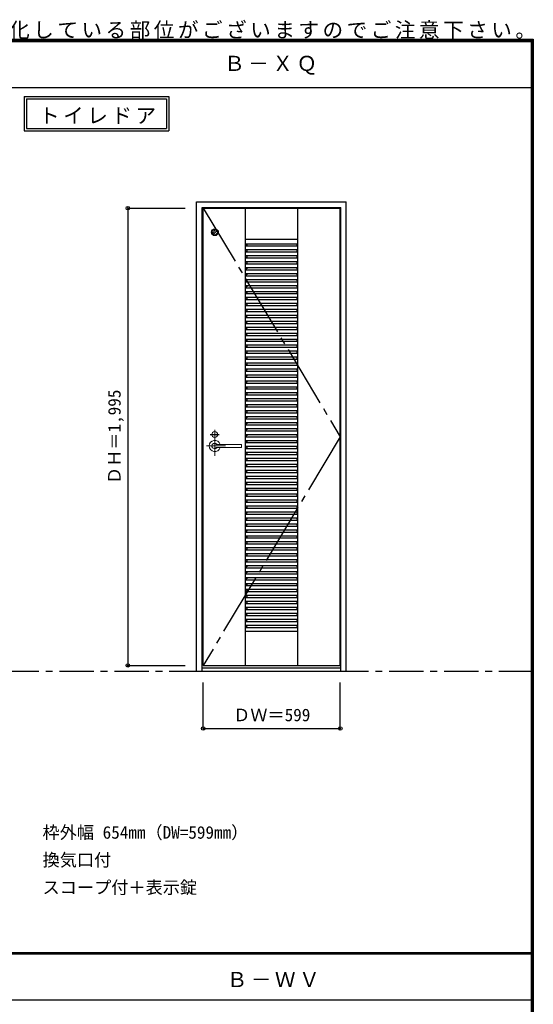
# Model space of a CAD drawing. Units: millimetres, scale not verified. Extents: x -6000 to 5700, y -4307 to 4260.
# Drawn here: x 3456 to 5700, y -36 to 4260 of the extents above; entities that cross this region are included whole.
import ezdxf
from ezdxf.enums import TextEntityAlignment as Align

# ---------------------------------------------------------------- set-up
doc = ezdxf.new("R2010")
doc.units = ezdxf.units.MM
doc.header["$LTSCALE"] = 30
doc.header["$PDMODE"] = 32
doc.header["$PDSIZE"] = 15
for name, pattern in [('CHAIN1', [8, 5, -1, 1, -1]), ('CHAIN2', [12, 9, -1, 1, -1]), ('DASHED1', [1.8, 1.2, -0.6])]:
    doc.linetypes.add(name, pattern=pattern)
for name, color, linetype in [('0-1_通り芯', 4, 'CHAIN1'), ('0-2_扉', 3, 'Continuous'), ('0-3_仕上げ', 4, 'Continuous'), ('0-4_枠', 3, 'Continuous'), ('0-7', 7, 'CHAIN2'), ('0-A_文字', 7, 'Continuous'), ('0-B_寸法', 7, 'Continuous'), ('F-1_枠', 6, 'Continuous')]:
    doc.layers.add(name, color=color, linetype=linetype)
doc.layers.add('0-5_レバー', color=7, linetype='Continuous', lineweight=18)
doc.styles.add('ＭＳ ゴシック', font='')
doc.styles.get('ＭＳ ゴシック').set_extended_font_data('MS Gothic')

msp = doc.modelspace()

# ---------------------------------------------------------------- linework, layer by layer
at = {"layer": '0-1_通り芯'}
msp.add_line((4288.5, 2450.5), (4328.5, 2450.5), dxfattribs=at)
at = {"layer": '0-1_通り芯', "color": 7}
msp.add_line((-5490, 1418), (5690, 1418), dxfattribs=at)
at = {"layer": '0-2_扉'}
for p, q in [((4258, 3438), (4857, 3438)), ((4258, 1443), (4258, 3438)), ((4857, 1443), (4857, 3438)), ((4258, 1443), (4857, 1443))]:
    msp.add_line(p, q, dxfattribs=at)
at = {"layer": '0-3_仕上げ', "color": 3}
for p, q in [((4443.5, 1443), (4443.5, 3438)), ((4671.5, 1443), (4671.5, 3438))]:
    msp.add_line(p, q, dxfattribs=at)
at = {"layer": '0-3_仕上げ', "linetype": 'DASHED1'}
for p, q in [((4297.5, 3328.1), (4313.9, 3344.5)), ((4297.58, 3338.07), (4303.93, 3344.42)), ((4301.97, 3322.67), (4319.33, 3340.03)), ((4309.72, 3320.52), (4321.48, 3332.28))]:
    msp.add_line(p, q, dxfattribs=at)
at = {"layer": '0-3_仕上げ', "color": 7}
for p, q in [((4443.5, 3303), (4671.5, 3303)), ((4443.5, 1593), (4671.5, 1593))]:
    msp.add_line(p, q, dxfattribs=at)
at = {"layer": '0-3_仕上げ'}
for p, q in [((4443.5, 3283), (4671.5, 3283)), ((4443.5, 3276.58), (4448.5, 3276.58)), ((4443.5, 3273), (4671.5, 3273)), ((4448.5, 3283), (4448.5, 3276.58)), ((4443.5, 3257), (4671.5, 3257)), ((4443.5, 3250.58), (4448.5, 3250.58)), ((4443.5, 3247), (4671.5, 3247)), ((4443.5, 3231), (4671.5, 3231)), ((4443.5, 3224.58), (4448.5, 3224.58)), ((4448.5, 3257), (4448.5, 3250.58)), ((4448.5, 3231), (4448.5, 3224.58)), ((4443.5, 3221), (4671.5, 3221)), ((4443.5, 3205), (4671.5, 3205)), ((4443.5, 3198.58), (4448.5, 3198.58)), ((4443.5, 3195), (4671.5, 3195)), ((4443.5, 3179), (4671.5, 3179)), ((4448.5, 3205), (4448.5, 3198.58)), ((4448.5, 3179), (4448.5, 3172.58)), ((4443.5, 3172.58), (4448.5, 3172.58)), ((4443.5, 3169), (4671.5, 3169)), ((4443.5, 3153), (4671.5, 3153)), ((4443.5, 3146.58), (4448.5, 3146.58)), ((4443.5, 3143), (4671.5, 3143)), ((4448.5, 3153), (4448.5, 3146.58)), ((4443.5, 3127), (4671.5, 3127)), ((4443.5, 3120.58), (4448.5, 3120.58)), ((4443.5, 3117), (4671.5, 3117)), ((4443.5, 3101), (4671.5, 3101)), ((4443.5, 3094.58), (4448.5, 3094.58)), ((4448.5, 3127), (4448.5, 3120.58)), ((4448.5, 3101), (4448.5, 3094.58)), ((4443.5, 3091), (4671.5, 3091)), ((4443.5, 3075), (4671.5, 3075)), ((4443.5, 3068.58), (4448.5, 3068.58)), ((4443.5, 3065), (4671.5, 3065)), ((4448.5, 3075), (4448.5, 3068.58)), ((4443.5, 3049), (4671.5, 3049)), ((4443.5, 3042.58), (4448.5, 3042.58)), ((4443.5, 3039), (4671.5, 3039)), ((4443.5, 3023), (4671.5, 3023)), ((4443.5, 3016.58), (4448.5, 3016.58)), ((4443.5, 3013), (4671.5, 3013)), ((4448.5, 3049), (4448.5, 3042.58)), ((4448.5, 3023), (4448.5, 3016.58)), ((4443.5, 2997), (4671.5, 2997)), ((4443.5, 2990.58), (4448.5, 2990.58)), ((4443.5, 2987), (4671.5, 2987)), ((4443.5, 2971), (4671.5, 2971)), ((4443.5, 2964.58), (4448.5, 2964.58)), ((4448.5, 2997), (4448.5, 2990.58)), ((4448.5, 2971), (4448.5, 2964.58)), ((4443.5, 2961), (4671.5, 2961)), ((4443.5, 2945), (4671.5, 2945)), ((4443.5, 2938.58), (4448.5, 2938.58)), ((4443.5, 2935), (4671.5, 2935)), ((4448.5, 2945), (4448.5, 2938.58)), ((4443.5, 2919), (4671.5, 2919)), ((4443.5, 2912.58), (4448.5, 2912.58)), ((4443.5, 2909), (4671.5, 2909)), ((4443.5, 2893), (4671.5, 2893)), ((4443.5, 2886.58), (4448.5, 2886.58)), ((4443.5, 2883), (4671.5, 2883)), ((4448.5, 2919), (4448.5, 2912.58)), ((4448.5, 2893), (4448.5, 2886.58)), ((4443.5, 2867), (4671.5, 2867)), ((4443.5, 2860.58), (4448.5, 2860.58)), ((4443.5, 2857), (4671.5, 2857)), ((4443.5, 2841), (4671.5, 2841)), ((4448.5, 2867), (4448.5, 2860.58)), ((4448.5, 2841), (4448.5, 2834.58)), ((4443.5, 2834.58), (4448.5, 2834.58)), ((4443.5, 2831), (4671.5, 2831)), ((4443.5, 2815), (4671.5, 2815)), ((4443.5, 2808.58), (4448.5, 2808.58)), ((4443.5, 2805), (4671.5, 2805)), ((4448.5, 2815), (4448.5, 2808.58)), ((4443.5, 2789), (4671.5, 2789)), ((4443.5, 2782.58), (4448.5, 2782.58)), ((4443.5, 2779), (4671.5, 2779)), ((4443.5, 2763), (4671.5, 2763)), ((4443.5, 2756.58), (4448.5, 2756.58)), ((4443.5, 2753), (4671.5, 2753)), ((4448.5, 2789), (4448.5, 2782.58)), ((4448.5, 2763), (4448.5, 2756.58)), ((4443.5, 2737), (4671.5, 2737)), ((4443.5, 2730.58), (4448.5, 2730.58)), ((4443.5, 2727), (4671.5, 2727)), ((4443.5, 2711), (4671.5, 2711)), ((4448.5, 2737), (4448.5, 2730.58)), ((4448.5, 2711), (4448.5, 2704.58)), ((4443.5, 2704.58), (4448.5, 2704.58)), ((4443.5, 2701), (4671.5, 2701)), ((4443.5, 2685), (4671.5, 2685)), ((4443.5, 2678.58), (4448.5, 2678.58)), ((4443.5, 2675), (4671.5, 2675)), ((4448.5, 2685), (4448.5, 2678.58)), ((4443.5, 2659), (4671.5, 2659)), ((4443.5, 2652.58), (4448.5, 2652.58)), ((4443.5, 2649), (4671.5, 2649)), ((4443.5, 2633), (4671.5, 2633)), ((4443.5, 2626.58), (4448.5, 2626.58)), ((4443.5, 2623), (4671.5, 2623)), ((4448.5, 2659), (4448.5, 2652.58)), ((4448.5, 2633), (4448.5, 2626.58)), ((4443.5, 2607), (4671.5, 2607)), ((4443.5, 2600.58), (4448.5, 2600.58)), ((4443.5, 2597), (4671.5, 2597)), ((4443.5, 2581), (4671.5, 2581)), ((4448.5, 2607), (4448.5, 2600.58)), ((4448.5, 2581), (4448.5, 2574.58)), ((4443.5, 2574.58), (4448.5, 2574.58)), ((4443.5, 2571), (4671.5, 2571)), ((4443.5, 2555), (4671.5, 2555)), ((4443.5, 2548.58), (4448.5, 2548.58)), ((4443.5, 2545), (4671.5, 2545)), ((4448.5, 2555), (4448.5, 2548.58)), ((4443.5, 2529), (4671.5, 2529)), ((4443.5, 2522.58), (4448.5, 2522.58)), ((4443.5, 2519), (4671.5, 2519)), ((4443.5, 2503), (4671.5, 2503)), ((4443.5, 2496.58), (4448.5, 2496.58)), ((4443.5, 2493), (4671.5, 2493)), ((4448.5, 2529), (4448.5, 2522.58)), ((4448.5, 2503), (4448.5, 2496.58)), ((4443.5, 2477), (4671.5, 2477)), ((4443.5, 2470.58), (4448.5, 2470.58)), ((4443.5, 2467), (4671.5, 2467)), ((4443.5, 2451), (4671.5, 2451)), ((4448.5, 2477), (4448.5, 2470.58)), ((4448.5, 2451), (4448.5, 2444.58)), ((4443.5, 2444.58), (4448.5, 2444.58)), ((4443.5, 2441), (4671.5, 2441)), ((4443.5, 2425), (4671.5, 2425)), ((4443.5, 2418.58), (4448.5, 2418.58)), ((4443.5, 2415), (4671.5, 2415)), ((4448.5, 2425), (4448.5, 2418.58)), ((4443.5, 2399), (4671.5, 2399)), ((4443.5, 2392.58), (4448.5, 2392.58)), ((4443.5, 2389), (4671.5, 2389)), ((4443.5, 2373), (4671.5, 2373)), ((4443.5, 2366.58), (4448.5, 2366.58)), ((4443.5, 2363), (4671.5, 2363)), ((4448.5, 2399), (4448.5, 2392.58)), ((4448.5, 2373), (4448.5, 2366.58)), ((4443.5, 2347), (4671.5, 2347)), ((4443.5, 2340.58), (4448.5, 2340.58)), ((4443.5, 2337), (4671.5, 2337)), ((4443.5, 2321), (4671.5, 2321)), ((4448.5, 2347), (4448.5, 2340.58)), ((4448.5, 2321), (4448.5, 2314.58)), ((4443.5, 2314.58), (4448.5, 2314.58)), ((4443.5, 2311), (4671.5, 2311)), ((4443.5, 2295), (4671.5, 2295)), ((4443.5, 2288.58), (4448.5, 2288.58)), ((4443.5, 2285), (4671.5, 2285)), ((4448.5, 2295), (4448.5, 2288.58)), ((4443.5, 2269), (4671.5, 2269)), ((4443.5, 2262.58), (4448.5, 2262.58)), ((4443.5, 2259), (4671.5, 2259)), ((4443.5, 2243), (4671.5, 2243)), ((4443.5, 2236.58), (4448.5, 2236.58)), ((4448.5, 2269), (4448.5, 2262.58)), ((4448.5, 2243), (4448.5, 2236.58)), ((4443.5, 2233), (4671.5, 2233)), ((4443.5, 2217), (4671.5, 2217)), ((4443.5, 2210.58), (4448.5, 2210.58)), ((4443.5, 2207), (4671.5, 2207)), ((4443.5, 2191), (4671.5, 2191)), ((4448.5, 2217), (4448.5, 2210.58)), ((4448.5, 2191), (4448.5, 2184.58)), ((4443.5, 2184.58), (4448.5, 2184.58)), ((4443.5, 2181), (4671.5, 2181)), ((4443.5, 2165), (4671.5, 2165)), ((4443.5, 2158.58), (4448.5, 2158.58)), ((4443.5, 2155), (4671.5, 2155)), ((4448.5, 2165), (4448.5, 2158.58)), ((4443.5, 2139), (4671.5, 2139)), ((4443.5, 2132.58), (4448.5, 2132.58)), ((4443.5, 2129), (4671.5, 2129)), ((4443.5, 2113), (4671.5, 2113)), ((4443.5, 2106.58), (4448.5, 2106.58)), ((4448.5, 2139), (4448.5, 2132.58)), ((4448.5, 2113), (4448.5, 2106.58)), ((4443.5, 2103), (4671.5, 2103)), ((4443.5, 2087), (4671.5, 2087)), ((4443.5, 2080.58), (4448.5, 2080.58)), ((4443.5, 2077), (4671.5, 2077)), ((4448.5, 2087), (4448.5, 2080.58)), ((4443.5, 2061), (4671.5, 2061)), ((4443.5, 2054.58), (4448.5, 2054.58)), ((4443.5, 2051), (4671.5, 2051)), ((4443.5, 2035), (4671.5, 2035)), ((4443.5, 2028.58), (4448.5, 2028.58)), ((4443.5, 2025), (4671.5, 2025)), ((4448.5, 2061), (4448.5, 2054.58)), ((4448.5, 2035), (4448.5, 2028.58)), ((4443.5, 2009), (4671.5, 2009)), ((4443.5, 2002.58), (4448.5, 2002.58)), ((4443.5, 1999), (4671.5, 1999)), ((4443.5, 1983), (4671.5, 1983)), ((4443.5, 1976.58), (4448.5, 1976.58)), ((4448.5, 2009), (4448.5, 2002.58)), ((4448.5, 1983), (4448.5, 1976.58)), ((4443.5, 1973), (4671.5, 1973)), ((4443.5, 1957), (4671.5, 1957)), ((4443.5, 1950.58), (4448.5, 1950.58)), ((4443.5, 1947), (4671.5, 1947)), ((4448.5, 1957), (4448.5, 1950.58)), ((4443.5, 1931), (4671.5, 1931)), ((4443.5, 1924.58), (4448.5, 1924.58)), ((4443.5, 1921), (4671.5, 1921)), ((4443.5, 1905), (4671.5, 1905)), ((4443.5, 1898.58), (4448.5, 1898.58)), ((4443.5, 1895), (4671.5, 1895)), ((4448.5, 1931), (4448.5, 1924.58)), ((4448.5, 1905), (4448.5, 1898.58)), ((4443.5, 1879), (4671.5, 1879)), ((4443.5, 1872.58), (4448.5, 1872.58)), ((4443.5, 1869), (4671.5, 1869)), ((4443.5, 1853), (4671.5, 1853)), ((4448.5, 1879), (4448.5, 1872.58)), ((4448.5, 1853), (4448.5, 1846.58)), ((4443.5, 1846.58), (4448.5, 1846.58)), ((4443.5, 1843), (4671.5, 1843)), ((4443.5, 1827), (4671.5, 1827)), ((4443.5, 1820.58), (4448.5, 1820.58)), ((4443.5, 1817), (4671.5, 1817)), ((4448.5, 1827), (4448.5, 1820.58)), ((4443.5, 1801), (4671.5, 1801)), ((4443.5, 1794.58), (4448.5, 1794.58)), ((4443.5, 1791), (4671.5, 1791)), ((4443.5, 1775), (4671.5, 1775)), ((4443.5, 1768.58), (4448.5, 1768.58)), ((4443.5, 1765), (4671.5, 1765)), ((4448.5, 1801), (4448.5, 1794.58)), ((4448.5, 1775), (4448.5, 1768.58)), ((4443.5, 1749), (4671.5, 1749)), ((4443.5, 1742.58), (4448.5, 1742.58)), ((4443.5, 1739), (4671.5, 1739)), ((4443.5, 1723), (4671.5, 1723)), ((4448.5, 1749), (4448.5, 1742.58)), ((4448.5, 1723), (4448.5, 1716.58)), ((4443.5, 1716.58), (4448.5, 1716.58)), ((4443.5, 1713), (4671.5, 1713)), ((4443.5, 1697), (4671.5, 1697)), ((4443.5, 1690.58), (4448.5, 1690.58)), ((4443.5, 1687), (4671.5, 1687)), ((4448.5, 1697), (4448.5, 1690.58)), ((4443.5, 1671), (4671.5, 1671)), ((4443.5, 1664.58), (4448.5, 1664.58)), ((4443.5, 1661), (4671.5, 1661)), ((4443.5, 1645), (4671.5, 1645)), ((4443.5, 1638.58), (4448.5, 1638.58)), ((4443.5, 1635), (4671.5, 1635)), ((4448.5, 1671), (4448.5, 1664.58)), ((4448.5, 1645), (4448.5, 1638.58)), ((4443.5, 1619), (4671.5, 1619)), ((4443.5, 1612.58), (4448.5, 1612.58)), ((4443.5, 1609), (4671.5, 1609)), ((4448.5, 1619), (4448.5, 1612.58))]:
    msp.add_line(p, q, dxfattribs=at)
for points in [[(4666.5, 3283), (4666.5, 3276.58), (4671.5, 3276.58)], [(4666.5, 3257), (4666.5, 3250.58), (4671.5, 3250.58)], [(4666.5, 3231), (4666.5, 3224.58), (4671.5, 3224.58)], [(4666.5, 3205), (4666.5, 3198.58), (4671.5, 3198.58)], [(4666.5, 3179), (4666.5, 3172.58), (4671.5, 3172.58)], [(4666.5, 3153), (4666.5, 3146.58), (4671.5, 3146.58)], [(4666.5, 3127), (4666.5, 3120.58), (4671.5, 3120.58)], [(4666.5, 3101), (4666.5, 3094.58), (4671.5, 3094.58)], [(4666.5, 3075), (4666.5, 3068.58), (4671.5, 3068.58)], [(4666.5, 3049), (4666.5, 3042.58), (4671.5, 3042.58)], [(4666.5, 3023), (4666.5, 3016.58), (4671.5, 3016.58)], [(4666.5, 2997), (4666.5, 2990.58), (4671.5, 2990.58)], [(4666.5, 2971), (4666.5, 2964.58), (4671.5, 2964.58)], [(4666.5, 2945), (4666.5, 2938.58), (4671.5, 2938.58)], [(4666.5, 2919), (4666.5, 2912.58), (4671.5, 2912.58)], [(4666.5, 2893), (4666.5, 2886.58), (4671.5, 2886.58)], [(4666.5, 2867), (4666.5, 2860.58), (4671.5, 2860.58)], [(4666.5, 2841), (4666.5, 2834.58), (4671.5, 2834.58)], [(4666.5, 2815), (4666.5, 2808.58), (4671.5, 2808.58)], [(4666.5, 2789), (4666.5, 2782.58), (4671.5, 2782.58)], [(4666.5, 2763), (4666.5, 2756.58), (4671.5, 2756.58)], [(4666.5, 2737), (4666.5, 2730.58), (4671.5, 2730.58)], [(4666.5, 2711), (4666.5, 2704.58), (4671.5, 2704.58)], [(4666.5, 2685), (4666.5, 2678.58), (4671.5, 2678.58)], [(4666.5, 2659), (4666.5, 2652.58), (4671.5, 2652.58)], [(4666.5, 2633), (4666.5, 2626.58), (4671.5, 2626.58)], [(4666.5, 2607), (4666.5, 2600.58), (4671.5, 2600.58)], [(4666.5, 2581), (4666.5, 2574.58), (4671.5, 2574.58)], [(4666.5, 2555), (4666.5, 2548.58), (4671.5, 2548.58)], [(4666.5, 2529), (4666.5, 2522.58), (4671.5, 2522.58)], [(4666.5, 2503), (4666.5, 2496.58), (4671.5, 2496.58)], [(4666.5, 2477), (4666.5, 2470.58), (4671.5, 2470.58)], [(4666.5, 2451), (4666.5, 2444.58), (4671.5, 2444.58)], [(4666.5, 2425), (4666.5, 2418.58), (4671.5, 2418.58)], [(4666.5, 2399), (4666.5, 2392.58), (4671.5, 2392.58)], [(4666.5, 2373), (4666.5, 2366.58), (4671.5, 2366.58)], [(4666.5, 2347), (4666.5, 2340.58), (4671.5, 2340.58)], [(4666.5, 2321), (4666.5, 2314.58), (4671.5, 2314.58)], [(4666.5, 2295), (4666.5, 2288.58), (4671.5, 2288.58)], [(4666.5, 2269), (4666.5, 2262.58), (4671.5, 2262.58)], [(4666.5, 2243), (4666.5, 2236.58), (4671.5, 2236.58)], [(4666.5, 2217), (4666.5, 2210.58), (4671.5, 2210.58)], [(4666.5, 2191), (4666.5, 2184.58), (4671.5, 2184.58)], [(4666.5, 2165), (4666.5, 2158.58), (4671.5, 2158.58)], [(4666.5, 2139), (4666.5, 2132.58), (4671.5, 2132.58)], [(4666.5, 2113), (4666.5, 2106.58), (4671.5, 2106.58)], [(4666.5, 2087), (4666.5, 2080.58), (4671.5, 2080.58)], [(4666.5, 2061), (4666.5, 2054.58), (4671.5, 2054.58)], [(4666.5, 2035), (4666.5, 2028.58), (4671.5, 2028.58)], [(4666.5, 2009), (4666.5, 2002.58), (4671.5, 2002.58)], [(4666.5, 1983), (4666.5, 1976.58), (4671.5, 1976.58)], [(4666.5, 1957), (4666.5, 1950.58), (4671.5, 1950.58)], [(4666.5, 1931), (4666.5, 1924.58), (4671.5, 1924.58)], [(4666.5, 1905), (4666.5, 1898.58), (4671.5, 1898.58)], [(4666.5, 1879), (4666.5, 1872.58), (4671.5, 1872.58)], [(4666.5, 1853), (4666.5, 1846.58), (4671.5, 1846.58)], [(4666.5, 1827), (4666.5, 1820.58), (4671.5, 1820.58)], [(4666.5, 1801), (4666.5, 1794.58), (4671.5, 1794.58)], [(4666.5, 1775), (4666.5, 1768.58), (4671.5, 1768.58)], [(4666.5, 1749), (4666.5, 1742.58), (4671.5, 1742.58)], [(4666.5, 1723), (4666.5, 1716.58), (4671.5, 1716.58)], [(4666.5, 1697), (4666.5, 1690.58), (4671.5, 1690.58)], [(4666.5, 1671), (4666.5, 1664.58), (4671.5, 1664.58)], [(4666.5, 1645), (4666.5, 1638.58), (4671.5, 1638.58)], [(4666.5, 1619), (4666.5, 1612.58), (4671.5, 1612.58)]]:
    msp.add_lwpolyline(points, dxfattribs=at)
at = {"layer": '0-3_仕上げ', "color": 7}
msp.add_circle((4309, 3333), 15, dxfattribs=at)
at = {"layer": '0-3_仕上げ', "color": 3}
msp.add_circle((4309, 3333), 12.5, dxfattribs=at)
at = {"layer": '0-4_枠'}
for p, q in [((4229, 3465), (4883, 3465)), ((4229, 1418), (4229, 3465)), ((4253, 3441), (4859, 3441)), ((4253, 1418), (4253, 3441)), ((4859, 1418), (4859, 3441)), ((4883, 1418), (4883, 3465)), ((4229, 1418), (4883, 1418)), ((4253, 1433), (4859, 1433))]:
    msp.add_line(p, q, dxfattribs=at)
at = {"layer": '0-5_レバー', "color": 4, "linetype": 'CHAIN1'}
for p, q in [((4308.5, 2470.5), (4308.5, 2357.11)), ((4355.3, 2400.5), (4272.28, 2400.5))]:
    msp.add_line(p, q, dxfattribs=at)
at = {"layer": '0-5_レバー'}
for q in [(4425.5, 2405.99), (4425.5, 2395)]:
    msp.add_line((4425.5, 2400.5), q, dxfattribs=at)
for points in [[(4318.46, 2407.49), (4317.69, 2408.28), (4315.72, 2409.65), (4313.48, 2410.66), (4311.04, 2411.29), (4308.5, 2411.5), (4305.96, 2411.29), (4303.53, 2410.66), (4301.28, 2409.65), (4299.31, 2408.28), (4297.69, 2406.61), (4296.49, 2404.71), (4295.75, 2402.65), (4295.5, 2400.5), (4295.75, 2398.35), (4296.49, 2396.29), (4297.69, 2394.39), (4299.31, 2392.72), (4301.28, 2391.35), (4303.53, 2390.34), (4305.96, 2389.71), (4308.5, 2389.5), (4311.04, 2389.71), (4313.48, 2390.34), (4315.72, 2391.35), (4317.69, 2392.72), (4318.46, 2393.51)], [(4424, 2407.5), (4414.27, 2407.5), (4404.09, 2407.5), (4394.49, 2407.5), (4385.5, 2407.5), (4377.09, 2407.5), (4369.28, 2407.5), (4362.46, 2407.5), (4356.16, 2407.5), (4350.4, 2407.5), (4345.15, 2407.5), (4340.36, 2407.5), (4335.71, 2407.5), (4331.5, 2407.5), (4327.75, 2407.5), (4325.75, 2407.5), (4323.9, 2407.5), (4321.89, 2407.49), (4319.48, 2407.49), (4317.99, 2407.49), (4316.45, 2407.49), (4314.93, 2407.49), (4313.83, 2407.49), (4313.37, 2407.49), (4313.37, 2407.48)], [(4424, 2407.5), (4414.92, 2407.5), (4414.52, 2407.5)], [(4313.52, 2393.51), (4313.65, 2393.51), (4314.09, 2393.51), (4314.81, 2393.51), (4315.83, 2393.51), (4317.09, 2393.51), (4318.44, 2393.51), (4321.3, 2393.51), (4324.28, 2393.5), (4327.3, 2393.5), (4330.34, 2393.5), (4333.41, 2393.5), (4336.49, 2393.5), (4340.49, 2393.5), (4344.9, 2393.5), (4349.87, 2393.5), (4355.4, 2393.5), (4361.49, 2393.5), (4368.14, 2393.5), (4375.35, 2393.5), (4383.94, 2393.5), (4393.2, 2393.5), (4403.14, 2393.5), (4413.75, 2393.5), (4424, 2393.5)]]:
    msp.add_lwpolyline(points, dxfattribs=at)
at = {"layer": '0-5_レバー', "color": 4}
msp.add_circle((4308.5, 2450.5), 13, dxfattribs=at)
at = {"layer": '0-5_レバー'}
for centre, radius, start, end in [((4308.5, 2400.5), 24.55, 16.59952, 343.36736), ((4424, 2406), 1.5, 0.00847, 89.9163), ((4424, 2406), 1.5, 360, 90.17419), ((4424, 2395), 1.5, 270.16419, 0), ((4424, 2395), 1.5, 269.91059, 359.99153)]:
    msp.add_arc(centre, radius, start, end, dxfattribs=at)
at = {"layer": '0-7'}
for p, q in [((4258, 3438), (4857, 2440.5)), ((4857, 2440.5), (4258, 1443))]:
    msp.add_line(p, q, dxfattribs=at)
at = {"layer": '0-A_文字'}
for p, q in [((3476.4, 3925), (3476.4, 3775)), ((3486.4, 3915), (3486.4, 3785)), ((3486.4, 3915), (4097.43, 3915)), ((4097.43, 3915), (4097.43, 3785)), ((3486.4, 3785), (4097.43, 3785)), ((3476.4, 3775), (4107.43, 3775))]:
    msp.add_line(p, q, dxfattribs=at)
msp.add_lwpolyline([(3476.4, 3925), (4107.43, 3925), (4107.43, 3775)], dxfattribs=at)
at = {"layer": '0-B_寸法', "color": 4}
for p, q in [((3929, 3438), (4179, 3438)), ((3929, 3438), (3929, 1443)), ((3929, 1443), (4179, 1443)), ((4258, 1168), (4258, 1368)), ((4857, 1168), (4857, 1368)), ((4258, 1168), (4857, 1168))]:
    msp.add_line(p, q, dxfattribs=at)
at = {"layer": '0-B_寸法'}
for p in [(3929, 3438), (3929, 1443), (4258, 1168), (4857, 1168)]:
    msp.add_point(p, dxfattribs=at)
at = {"layer": 'F-1_枠'}
for p, q in [((-6000, 4175), (5700, 4175)), ((-6000, 4170), (5700, 4170)), ((5690, 4175), (5690, -4205)), ((5695, 4175), (5695, -4205)), ((5700, 4175), (5700, -4205)), ((-6000, 4165), (5700, 4165)), ((-6000, 3965), (5700, 3965)), ((-6000, 190.5), (5700, 190.5)), ((-6000, 187.5), (5700, 187.5)), ((-6000, 184.5), (5700, 184.5)), ((-6000, -15.5), (5700, -15.5))]:
    msp.add_line(p, q, dxfattribs=at)

# ---------------------------------------------------------------- texts
at = {"layer": '0-A_文字', "style": 'ＭＳ ゴシック'}
for s, p in [('枠外幅 654mm（DW=599mm）', (3556.4, 670.5)), ('換気口付', (3556.4, 550.5)), ('スコープ付＋表示錠', (3556.4, 430.5))]:
    msp.add_text(s, height=54.99, dxfattribs=at).set_placement(p, align=Align.BOTTOM_LEFT)
at = {"layer": '0-A_文字', "char_height": 65.98, "attachment_point": 7, "style": 'ＭＳ ゴシック'}
for s, insert in [('\\T1.17;※本図は意匠確認用です。\u3000表記の簡略化している部位がございますのでご注意下さい。', (1515, 4175)), ('\\T1.17;Ｂ－ＸＱ', (4349.7, 4020)), ('\\T1.17;トイレドア', (3541.06, 3805)), ('\\T1.17;Ｂ－ＷＶ', (4360.7, 39.5))]:
    msp.add_mtext(s, dxfattribs=dict(at, insert=insert))
at = {"layer": '0-B_寸法', "style": 'ＭＳ ゴシック'}
msp.add_text('ＤＨ＝1,995', height=54.99, rotation=90, dxfattribs=at).set_placement((3914, 2234.25), align=Align.BOTTOM_LEFT)
msp.add_text('ＤＷ＝599', height=54.99, dxfattribs=at).set_placement((4388.75, 1183), align=Align.BOTTOM_LEFT)

doc.saveas('drawing.dxf')
